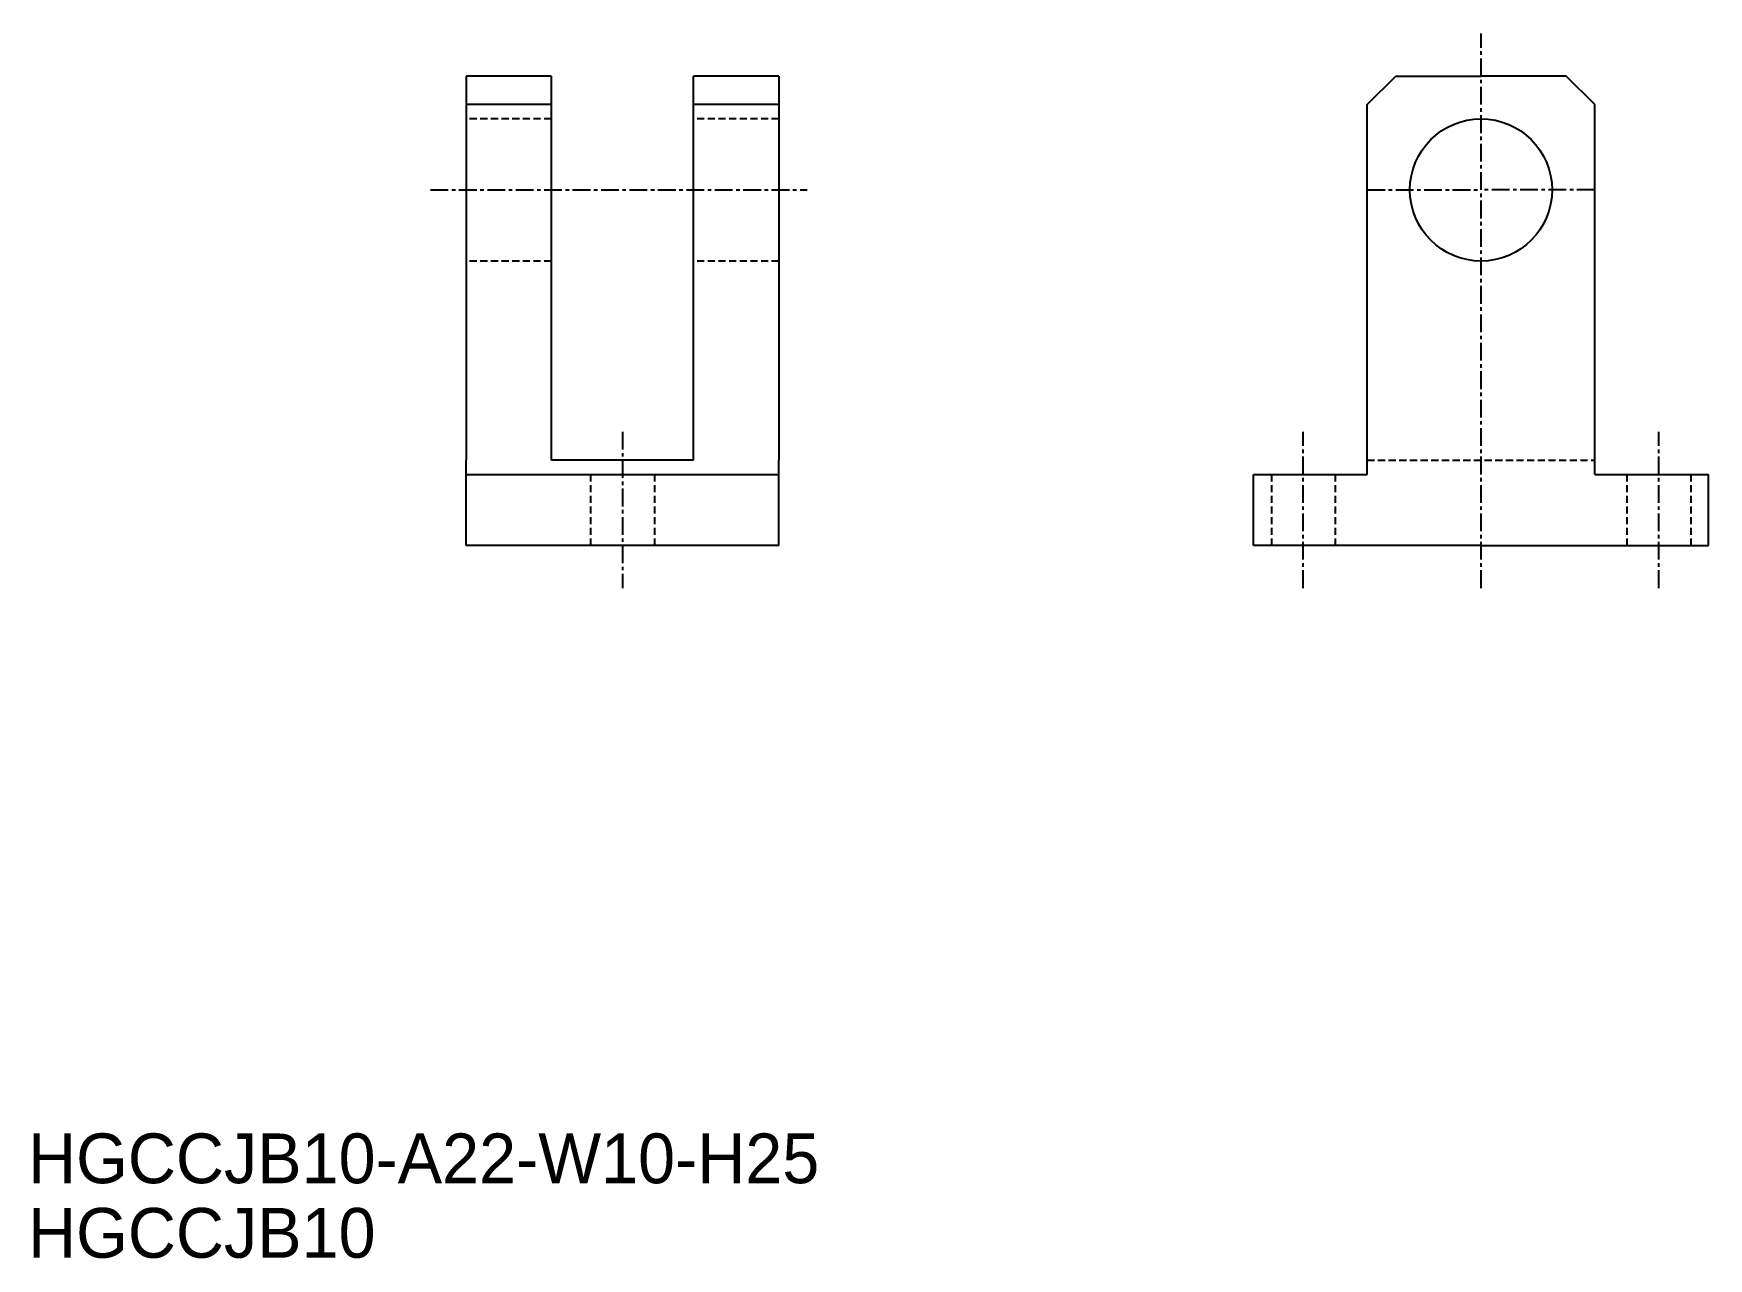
# Model space of a CAD drawing. Extents: x -5 to 113, y -16 to 70.
import ezdxf

# ---------------------------------------------------------------- set-up
doc = ezdxf.new("R2010")
doc.units = 0
doc.linetypes.add('CENTER', pattern=[2, 1.25, -0.25, 0.25, -0.25])
doc.linetypes.add('DASHED', pattern=[0.75, 0.5, -0.25])
doc.layers.get('0').update_dxf_attribs({"linetype": 'CONTINUOUS'})
doc.layers.add('CENTER', color=1, linetype='CENTER')

msp = doc.modelspace()

# ---------------------------------------------------------------- linework, layer by layer
at = {"color": 7, "linetype": 'CONTINUOUS'}
for p, q in [((25.82, 67.33), (25.82, 40.33)), ((31.82, 67.33), (25.82, 67.33)), ((31.82, 67.33), (31.82, 40.33)), ((41.82, 40.33), (41.82, 67.33)), ((47.82, 67.33), (41.82, 67.33)), ((47.82, 67.33), (47.82, 40.33)), ((89.22, 65.33), (91.22, 67.33)), ((91.22, 67.33), (97.22, 67.33)), ((103.22, 67.33), (97.22, 67.33)), ((105.22, 65.33), (103.22, 67.33)), ((31.82, 65.33), (25.82, 65.33)), ((47.82, 65.33), (41.82, 65.33)), ((89.22, 39.33), (89.22, 65.33)), ((105.22, 39.33), (105.22, 65.33)), ((25.82, 34.33), (25.82, 40.33)), ((41.82, 40.33), (31.82, 40.33)), ((47.82, 34.33), (47.82, 40.33)), ((25.82, 39.33), (47.82, 39.33)), ((81.22, 39.33), (89.22, 39.33)), ((81.22, 34.33), (81.22, 39.33)), ((105.22, 39.33), (113.22, 39.33)), ((113.22, 34.33), (113.22, 39.33)), ((47.82, 34.33), (25.82, 34.33)), ((97.22, 34.33), (81.22, 34.33)), ((97.22, 34.33), (113.22, 34.33))]:
    msp.add_line(p, q, dxfattribs=at)
at = {"color": 3, "linetype": 'DASHED'}
for p, q in [((31.82, 64.33), (25.82, 64.33)), ((47.82, 64.33), (41.82, 64.33)), ((31.82, 54.33), (25.82, 54.33)), ((47.82, 54.33), (41.82, 54.33)), ((89.22, 40.33), (105.22, 40.33)), ((34.57, 39.33), (34.57, 34.33)), ((39.07, 39.33), (39.07, 34.33)), ((82.47, 39.33), (82.47, 34.33)), ((86.97, 39.33), (86.97, 34.33)), ((107.47, 39.33), (107.47, 34.33)), ((111.97, 39.33), (111.97, 34.33))]:
    msp.add_line(p, q, dxfattribs=at)
at = {"color": 7, "linetype": 'CONTINUOUS'}
msp.add_circle((97.22, 59.33), 5, dxfattribs=at)
at = {"layer": 'CENTER', "color": 1, "linetype": 'CENTER'}
for p, q in [((97.22, 31.33), (97.22, 70.33)), ((23.32, 59.33), (49.82, 59.33)), ((89.22, 59.33), (97.22, 59.33)), ((105.22, 59.33), (97.22, 59.33)), ((36.82, 42.33), (36.82, 31.33)), ((84.72, 31.33), (84.72, 42.33)), ((109.72, 31.33), (109.72, 42.33))]:
    msp.add_line(p, q, dxfattribs=at)

# ---------------------------------------------------------------- texts
at = {"color": 7, "linetype": 'CONTINUOUS'}
for s, p in [('HGCCJB10-A22-W10-H25', (-4.99, -10.52)), ('HGCCJB10', (-4.99, -15.76))]:
    msp.add_text(s, height=3.5, dxfattribs=at).set_placement(p)

doc.saveas('drawing.dxf')
